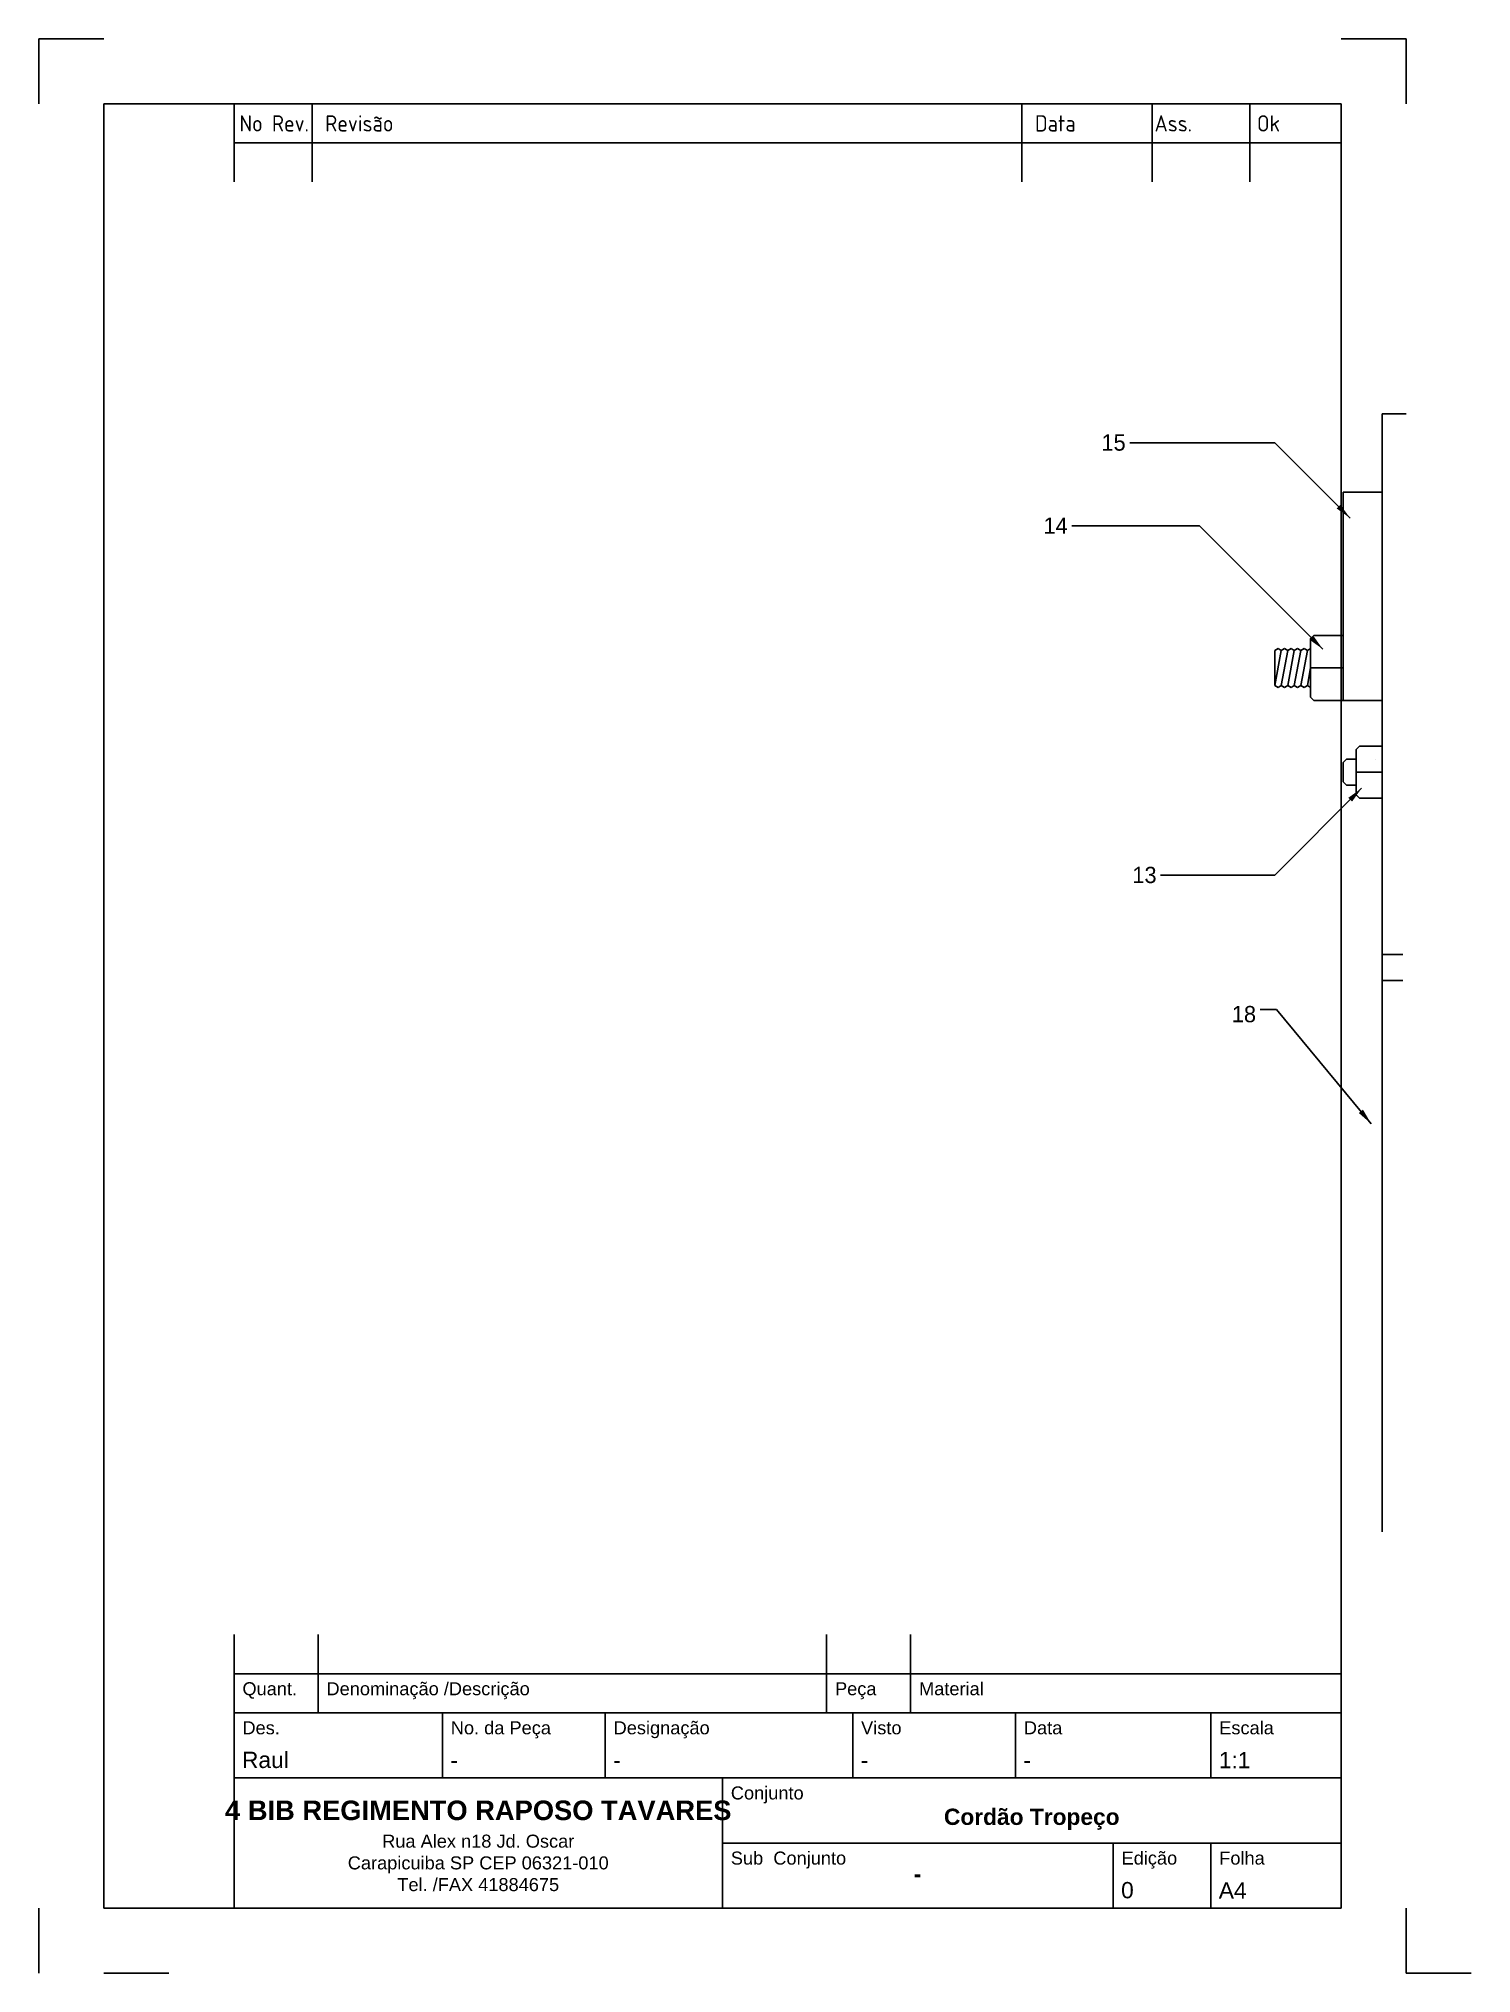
# Paper-space layout 'Conjunto' of a CAD drawing. Header units: millimetres. Extents: x -10 to 210, y -10 to 287.
# The model-space entities are those that its viewports show. They can reach past a viewport. Long polylines and large blocks are cut down to what shows.
import ezdxf
from ezdxf.enums import TextEntityAlignment as Align

# ---------------------------------------------------------------- set-up
doc = ezdxf.new("R2010")
doc.units = ezdxf.units.MM
doc.linetypes.add('HIDDEN2', pattern=[4.7625, 3.175, -1.5875])
for name, color, linetype in [('Contorno', 7, 'Continuous'), ('Cortes', 140, 'HIDDEN2'), ('Cotas', 1, 'Continuous'), ('FRAME 050', 6, 'Continuous'), ('FRAME 200', 8, 'Continuous'), ('Texto', 7, 'Continuous')]:
    doc.layers.add(name, color=color, linetype=linetype)
doc.layers.get('FRAME 050').off()
doc.styles.add('ISO Proportional', font='isocp')
doc.styles.add('texto2', font='ARIAL.TTF', dxfattribs={"height": 2})
doc.styles.add('Texto2.5', font='ARIAL.TTF', dxfattribs={"height": 2.5})
doc.dimstyles.new('ISO-25', dxfattribs={"dimtxt": 2.5, "dimasz": 2.5, "dimexe": 1.25, "dimexo": 0.625, "dimtad": 1, "dimtxsty": 'Standard', "dimcen": 2.5, "dimadec": 0, "dimazin": 0, "dimtfac": 1, "dimtmove": 0, "dimatfit": 3, "dimfxl": 0, "dimarcsym": 0})

msp = doc.modelspace()

# ---------------------------------------------------------------- linework, layer by layer
at = {"layer": 'Contorno'}
for p, q in [((-2240.882, 166.046), (-2240.882, -233.954)), ((-2240.882, 166.046), (-2240.882, 154.046)), ((-2240.882, 166.046), (-2236.882, 166.046)), ((-2236.882, 166.046), (-2236.882, 113.046)), ((-2236.882, 166.046), (-2236.882, 127.046)), ((-2236.882, 166.046), (-2236.882, 122.632)), ((-2236.882, 166.046), (-2216.882, 166.046)), ((-2246.882, 154.046), (-2246.882, 122.046)), ((-2240.882, 154.046), (-2246.882, 154.046)), ((-2251.882, 131.546), (-2251.382, 132.046)), ((-2251.882, 131.546), (-2251.882, 124.046)), ((-2246.882, 132.046), (-2251.382, 132.046)), ((-2246.882, 132.046), (-2246.882, 128.046)), ((-2246.882, 130.046), (-2246.882, 132.046)), ((-2236.382, 132.052), (-2236.882, 131.546)), ((-2236.882, 130.046), (-2236.882, 132.046)), ((-2236.882, 131.546), (-2236.882, 81.046)), ((-2236.382, 132.052), (-2231.001, 132.125)), ((-2257.382, 129.746), (-2256.882, 130.046)), ((-2257.382, 129.746), (-2257.382, 124.346)), ((-2256.382, 129.746), (-2257.382, 124.346)), ((-2256.382, 129.746), (-2257.382, 124.346)), ((-2256.382, 129.746), (-2256.882, 130.046)), ((-2256.382, 129.746), (-2255.882, 130.046)), ((-2255.382, 129.746), (-2256.382, 124.346)), ((-2255.382, 129.746), (-2256.382, 124.346)), ((-2255.382, 129.746), (-2255.882, 130.046)), ((-2255.382, 129.746), (-2254.882, 130.046)), ((-2254.382, 129.746), (-2255.382, 124.346)), ((-2254.382, 129.746), (-2255.382, 124.346)), ((-2254.382, 129.746), (-2254.882, 130.046)), ((-2254.382, 129.746), (-2253.882, 130.046)), ((-2253.382, 129.746), (-2254.382, 124.346)), ((-2253.382, 129.746), (-2254.382, 124.346)), ((-2253.382, 129.746), (-2253.882, 130.046)), ((-2253.382, 129.746), (-2252.882, 130.046)), ((-2252.382, 129.746), (-2253.382, 124.346)), ((-2252.382, 129.746), (-2253.382, 124.346)), ((-2252.382, 129.746), (-2252.882, 130.046)), ((-2252.382, 129.746), (-2251.882, 130.046)), ((-2246.882, 127.046), (-2246.882, 130.046)), ((-2251.882, 127.046), (-2252.382, 124.346)), ((-2251.882, 127.046), (-2252.382, 124.346)), ((-2246.882, 127.046), (-2251.882, 127.046)), ((-2236.882, 127.046), (-2230.501, 127.046)), ((-2257.382, 124.346), (-2256.882, 124.046)), ((-2256.382, 124.346), (-2256.882, 124.046)), ((-2256.382, 124.346), (-2255.882, 124.046)), ((-2255.382, 124.346), (-2255.882, 124.046)), ((-2255.382, 124.346), (-2254.882, 124.046)), ((-2254.382, 124.346), (-2254.882, 124.046)), ((-2254.382, 124.346), (-2253.882, 124.046)), ((-2253.382, 124.346), (-2253.882, 124.046)), ((-2253.382, 124.346), (-2252.882, 124.046)), ((-2252.382, 124.346), (-2252.882, 124.046)), ((-2252.382, 124.346), (-2251.882, 124.046)), ((-2251.882, 124.046), (-2251.882, 122.546)), ((-2251.382, 122.046), (-2251.882, 122.546)), ((-2251.382, 122.046), (-2246.882, 122.046)), ((-2246.882, 122.046), (-2240.882, 122.046)), ((-2236.382, 122.132), (-2236.882, 122.632)), ((-2231.001, 122.132), (-2236.382, 122.132)), ((-2246.382, 113.046), (-2246.882, 112.546)), ((-2246.382, 113.046), (-2244.882, 113.046)), ((-2244.882, 114.546), (-2244.382, 115.046)), ((-2244.882, 114.546), (-2244.882, 107.546)), ((-2240.882, 115.046), (-2244.382, 115.046)), ((-2241.882, 113.046), (-2241.882, 113.046)), ((-2240.882, 113.046), (-2240.882, 115.046)), ((-2246.882, 109.546), (-2246.882, 112.546)), ((-2244.882, 111.046), (-2240.882, 111.046)), ((-2246.382, 109.046), (-2246.882, 109.546)), ((-2244.882, 109.046), (-2246.382, 109.046)), ((-2244.382, 107.046), (-2244.882, 107.546)), ((-2244.382, 107.046), (-2240.882, 107.046)), ((-2240.882, 81.046), (-2240.882, 83.046)), ((-2236.882, 81.046), (-2236.882, -233.954)), ((-2216.882, 81.046), (-2236.882, 81.046))]:
    msp.add_line(p, q, dxfattribs=at)
at = {"layer": 'Cortes'}
for p, q in [((-2240.882, 83.046), (-2236.882, 83.046)), ((-2240.882, 79.046), (-2236.882, 79.046))]:
    msp.add_line(p, q, dxfattribs=at)

# ---------------------------------------------------------------- texts
at = {"layer": 'Cotas', "char_height": 2.5, "attachment_point": 9}
for s, insert, width in [('15', (-2280.284, 160.372), 0.6514), ('14', (-2289.188, 147.641), 0.6514), ('13', (-2275.536, 93.986), 0.6514), ('18', (-2260.266, 72.623), 2.1584)]:
    msp.add_mtext(s, dxfattribs=dict(at, insert=insert, width=width))

# ---------------------------------------------------------------- leaders
at = {"layer": 'Cotas', "annotation_type": 0, "has_hookline": 1, "hookline_direction": 1, "text_width": 3.333}
for points in [[(-2245.828, 150.057), (-2257.393, 161.622), (-2279.659, 161.622)], [(-2249.982, 129.911), (-2268.962, 148.891), (-2288.563, 148.891)], [(-2244.047, 108.581), (-2257.391, 95.236), (-2274.911, 95.236)], [(-2242.563, 57.058), (-2257.141, 74.623), (-2259.641, 74.623)]]:
    msp.add_leader(points, dimstyle='ISO-25', override={"dimgap": 0.625, "dimtad": 0}, dxfattribs=at)

psp = doc.layouts.new('Conjunto')

# ---------------------------------------------------------------- linework, layer by layer
at = {"layer": 'Contorno'}
for p, q in [((0, 277), (0, 0)), ((190, 277), (0, 277)), ((20, 271), (20, 277)), ((32, 271), (32, 277)), ((141, 271), (141, 277)), ((161, 271), (161, 277)), ((176, 271), (176, 277)), ((190, 0), (190, 277)), ((20, 271), (190, 271)), ((20, 265), (20, 271)), ((32, 265), (32, 271)), ((141, 265), (141, 271)), ((161, 265), (161, 271)), ((176, 265), (176, 271)), ((20, 36), (20, 42)), ((32.91, 42), (32.91, 36)), ((111, 42), (111, 36)), ((123.9, 42), (123.9, 36)), ((20, 36), (190, 36)), ((20, 30), (20, 36)), ((20, 36), (20, 30)), ((20, 36), (20, 30)), ((20, 30), (20, 36)), ((20, 36), (190, 36)), ((32.91, 36), (32.91, 30)), ((111, 36), (111, 30)), ((123.9, 36), (123.9, 30)), ((190, 36), (190, 30)), ((190, 30), (190, 36)), ((20, 30), (190, 30)), ((20, 0), (20, 30)), ((52, 20), (52, 30)), ((77, 20), (77, 30)), ((115, 20), (115, 30)), ((140, 20), (140, 30)), ((170, 20), (170, 30)), ((20, 20), (190, 20)), ((95, 0), (95, 20)), ((95, 10), (190, 10)), ((155, 0), (155, 10)), ((170, 0), (170, 10)), ((0, 0), (190, 0)), ((190, 0), (136.29, 0))]:
    psp.add_line(p, q, dxfattribs=at)
at = {"layer": 'FRAME 200'}
for p, q in [((-10, 287), (-10, 277)), ((0, 287), (-10, 287)), ((200, 287), (190, 287)), ((200, 277), (200, 287)), ((-10, -10), (-10, 0)), ((200, -10), (200, 0)), ((0, -10), (10, -10)), ((210, -10), (200, -10))]:
    psp.add_line(p, q, dxfattribs=at)
at = {"layer": 'Texto'}
psp.add_line((155, 5), (155, 5), dxfattribs=at)

# ---------------------------------------------------------------- texts
at = {"layer": 'Texto', "style": 'ISO Proportional'}
for s, p in [('No Rev.', (20.84, 274)), ('Revisão', (34, 274)), ('Data', (143, 274)), ('Ass.', (161.36, 274)), ('Ok', (177.08, 274))]:
    psp.add_text(s, height=2.5, dxfattribs=at).set_placement(p, align=Align.MIDDLE_LEFT)
at = {"layer": 'Texto'}
for s, insert, char_height, width, attachment_point, style in [('Quant.', (21.29, 34.69), 2, 30.3514, 1, 'texto2'), ('Denominação /Descrição', (34.2, 34.69), 2, 71.2648, 1, 'texto2'), ('Peça', (112.29, 34.69), 2, 11.6189, 1, 'texto2'), ('Material', (125.19, 34.69), 2, 11.6189, 1, 'texto2'), ('Des.', (21.29, 28.69), 2, 30.3514, 1, 'texto2'), ('No. da Peça', (53.29, 28.69), 2, 30.3514, 1, 'texto2'), ('Designação', (78.29, 28.69), 2, 30.3514, 1, 'texto2'), ('Visto', (116.29, 28.69), 2, 30.3514, 1, 'texto2'), ('Data', (141.29, 28.69), 2, 11.6189, 1, 'texto2'), ('Escala', (171.29, 28.69), 2, 11.6189, 1, 'texto2'), ('Raul', (21.22, 21.48), 2.5, 35.3309, 7, 'Texto2.5'), ('1:1', (171.22, 21.48), 2.5, 35.3309, 7, 'Texto2.5'), ('-', (53.22, 21.48), 2.5, 35.3309, 7, 'Texto2.5'), ('-', (78.22, 21.48), 2.5, 35.3309, 7, 'Texto2.5'), ('-', (116.22, 21.48), 2.5, 35.3309, 7, 'Texto2.5'), ('-', (141.22, 21.48), 2.5, 35.3309, 7, 'Texto2.5'), ('Conjunto', (96.29, 18.69), 2, 30.3514, 1, 'texto2'), ('{\\fArial|b1|i0|c0|p34;4 BIB REGIMENTO RAPOSO TAVARES}', (57.5, 15), 3, 75, 5, 'Texto2.5'), ('{\\fArial|b1|i0|c0|p34;Cordão Tropeço}', (142.5, 13.65), 2.5, 95, 5, 'Texto2.5'), ('Rua Alex n18 Jd. Oscar\\PCarapicuiba SP CEP 06321-010\\PTel. /FAX 41884675', (57.5, 2.59), 2, 75, 8, 'texto2'), ('Sub  Conjunto', (96.29, 8.69), 2, 30.3514, 1, 'texto2'), ('Edição', (156.29, 8.69), 2, 11.6189, 1, 'texto2'), ('Folha', (171.29, 8.69), 2, 11.6189, 1, 'texto2'), ('{\\fArial|b1|i0|c0|p34;-}', (124.95, 5.27), 2.5, 95, 5, 'Texto2.5'), ('0', (156.22, 1.48), 2.5, 35.3309, 7, 'Texto2.5'), ('A4', (171.22, 1.48), 2.5, 35.3309, 7, 'Texto2.5')]:
    psp.add_mtext(s, dxfattribs=dict(at, insert=insert, char_height=char_height, width=width, attachment_point=attachment_point, style=style))

# ---------------------------------------------------------------- viewports
at = {"layer": 'FRAME 050'}
psp.add_viewport(center=(109.51, 166.38), size=(180.99, 217.238), view_center_point=(-2327.693, 103.033), view_height=217.2377, dxfattribs=at)

doc.saveas('drawing.dxf')
